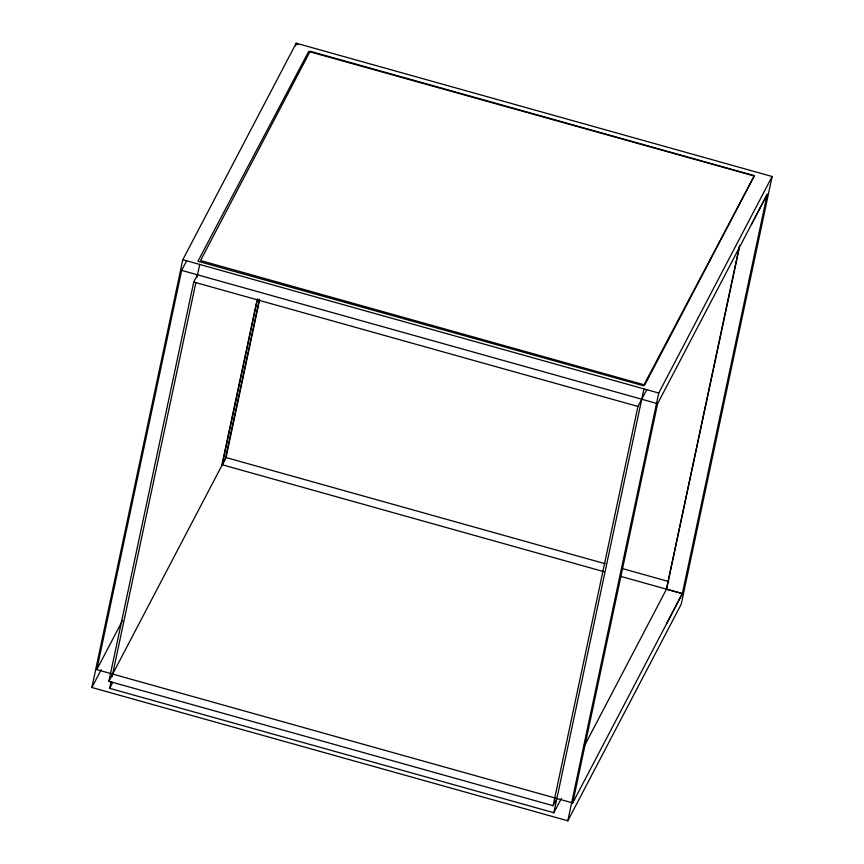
<?xml version="1.0" encoding="UTF-8"?>
<svg xmlns="http://www.w3.org/2000/svg" width="864" height="864" viewBox="0 0 864 864"><rect width="100%" height="100%" fill="white"/><g stroke="black" fill="none" stroke-linecap="round" stroke-linejoin="round"><path stroke-width="1.3" d="M91.876 687.496L182.801 259.718L296.179 43.2L772.124 176.504L681.199 604.282L567.821 820.8L91.876 687.496L101.218 669.643M751.388 224.489L767.221 194.303L682.344 593.633L572.735 802.937L96.79 669.622L181.656 270.367L186.646 260.852M556.87 798.487L553.09 805.702L108.875 681.286L193.741 282.02L197.521 274.806M561.319 798.476L553.846 812.743L109.631 688.327L111.002 681.847M112.104 676.663L195.847 282.712M196.96 277.441L199.724 264.438M295.618 45.846L296.179 43.2L298.264 44.636M257.548 298.739L222.264 464.767L604.13 571.73M108.875 681.286L226.044 457.553L259.654 299.43M553.09 805.702L637.956 406.447L646.736 389.686M553.846 812.743L643.939 388.854M567.821 820.8L658.746 393.023L772.124 176.504M572.735 802.937L657.601 403.672L767.221 194.303M739.584 245.268L666.479 589.194L682.355 593.568L666.522 623.743M257.105 299.927L221.702 465.858L225.385 458.698L259.384 299.344M738.99 249.35L666.49 589.118L667.04 588.038M754.229 175.964L308.686 51.473L197.942 261.263L643.486 385.754L754.369 175.673L310.154 51.257L200.556 260.55L644.771 384.966L753.732 176.893M96.79 669.622L122.332 620.87M109.631 688.327L112.741 682.376M584.345 746.021L667.559 587.131M182.801 259.718L658.746 393.023M181.656 270.367L657.601 403.672M193.741 282.02L637.956 406.447M226.044 457.553L605.243 563.76M622.123 568.49L668.866 581.591M621.011 576.461L682.344 593.633"/></g></svg>
